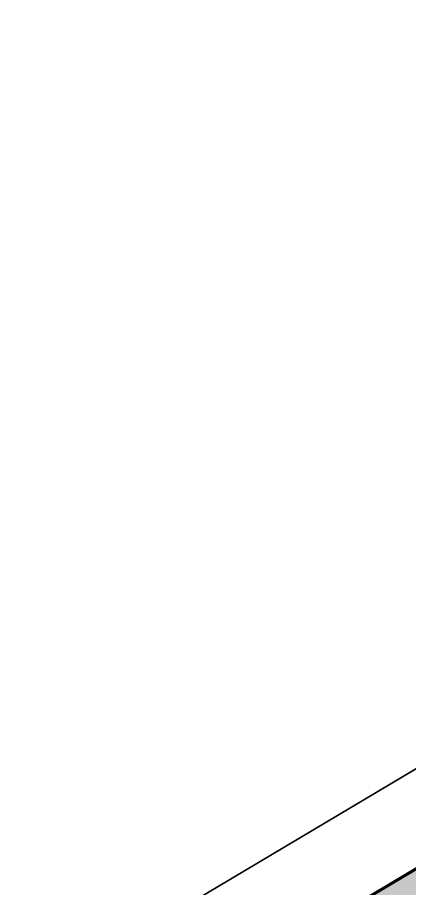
# Model space of a CAD drawing. Header units: millimetres. Extents: x 0 to 312583, y -208103 to 25097.
# Drawn here: x 34698 to 47417, y -106175 to -77894 of the extents above; entities that cross this region are included whole.
import ezdxf

# ---------------------------------------------------------------- set-up
doc = ezdxf.new("R2010")
doc.units = ezdxf.units.MM
doc.linetypes.add('Solid', pattern=[0])
for name, color, linetype, lineweight in [('Border', 7, 'Solid', 35), ('Room Walls', 47, 'Solid', 35), ('Service Area', 252, 'Solid', 25)]:
    doc.layers.add(name, color=color, linetype=linetype, lineweight=lineweight)

msp = doc.modelspace()

# ---------------------------------------------------------------- hatches: boundary and pattern name
at = {"layer": 'Service Area', "linetype": 'Solid', "lineweight": 25}
msp.add_hatch(color=254, dxfattribs=at).paths.add_polyline_path([(49647, -104327), (50364, -105530), (44800, -108842), (44084, -107639)], flags=0)

# ---------------------------------------------------------------- linework, layer by layer
at = {"layer": 'Border', "color": 1, "linetype": 'Solid', "lineweight": 35}
msp.add_line((0, -130638), (219417, 0), dxfattribs=at)
at = {"layer": 'Room Walls', "color": 47, "linetype": 'Solid', "lineweight": 9}
for p, q in [((44068, -107613), (49632, -104301)), ((49637, -104368), (44125, -107650))]:
    msp.add_line(p, q, dxfattribs=at)
at = {"layer": 'Service Area', "color": 254, "linetype": 'Solid', "lineweight": 25}
msp.add_line((44084, -107639), (49647, -104327), dxfattribs=at)

doc.saveas('drawing.dxf')
